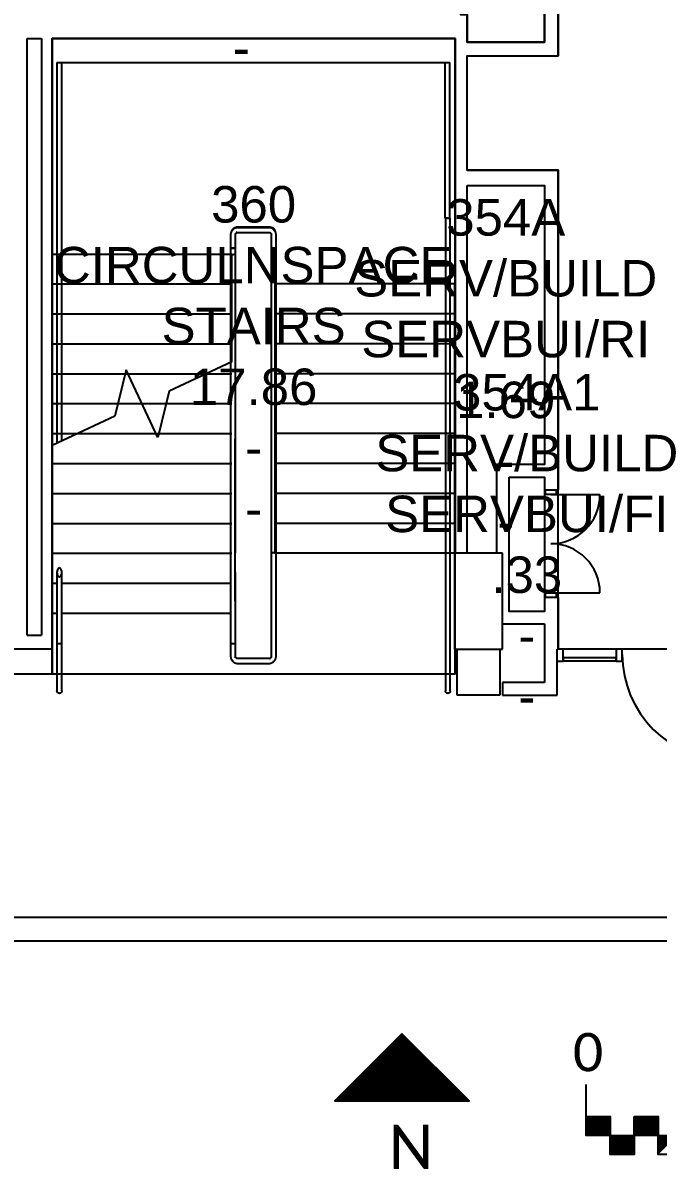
# Model space of a CAD drawing. Extents: x 15525 to 50715, y -3252 to 56414.
# Drawn here: x 35759 to 41064, y -2822 to 6753 of the extents above; entities that cross this region are included whole.
import ezdxf

# ---------------------------------------------------------------- set-up
doc = ezdxf.new("R2010")
doc.units = 0
doc.header["$MEASUREMENT"] = 0
for name, color, linetype in [('A-Column__Concrete', 7, 'CONTINUOUS'), ('A-Door', 252, 'CONTINUOUS'), ('A-Scale-North', 7, 'CONTINUOUS'), ('A-Stairs', 7, 'CONTINUOUS'), ('A-Wall__Brick', 7, 'CONTINUOUS'), ('A-Wall__Stud', 252, 'CONTINUOUS'), ('A-Window', 7, 'CONTINUOUS'), ('RM$', 7, 'CONTINUOUS'), ('RM$TXT', 4, 'CONTINUOUS')]:
    doc.layers.add(name, color=color, linetype=linetype)
doc.styles.add('Arial', font='arial.ttf')
doc.styles.add('ROMANT', font='ROMANS')

# ---------------------------------------------------------------- blocks, each defined once
blk = doc.blocks.new('A$C0be1a1f3')
at = {"layer": 'A-Scale-North'}
for p, q in [((0, -425.1), (0, 0)), ((0, -271.3), (5.3, -266)), ((0, -283.6), (17.7, -266)), ((0, -296), (30.1, -266)), ((0, -308.4), (42.4, -266)), ((0, -320.8), (54.8, -266)), ((0, -333.1), (67.2, -266)), ((0, -345.5), (79.6, -266)), ((0, -357.9), (91.9, -266)), ((0, -370.3), (104.3, -266)), ((0, -382.6), (116.7, -266)), ((0, -395), (129.1, -266)), ((0, -407.4), (141.4, -266)), ((0, -419.8), (153.8, -266)), ((7.1, -425.1), (166.2, -266)), ((19.4, -425.1), (178.6, -266)), ((31.8, -425.1), (190.9, -266)), ((44.2, -425.1), (200, -269.3)), ((56.6, -425.1), (200, -281.6)), ((400, -267.3), (401.3, -266)), ((400, -279.6), (413.7, -266)), ((400, -292), (426, -266)), ((400, -304.4), (438.4, -266)), ((400, -316.8), (450.8, -266)), ((400, -329.1), (463.2, -266)), ((400, -341.5), (475.5, -266)), ((400, -353.9), (487.9, -266)), ((400, -366.2), (500.3, -266)), ((400, -378.6), (512.7, -266)), ((400, -391), (525, -266)), ((400, -403.4), (537.4, -266)), ((400, -415.7), (549.8, -266)), ((403, -425.1), (562.2, -266)), ((415.4, -425.1), (574.5, -266)), ((427.8, -425.1), (586.9, -266)), ((440.2, -425.1), (599.3, -266)), ((452.5, -425.1), (600, -277.6)), ((68.9, -425.1), (200, -294)), ((81.3, -425.1), (200, -306.4)), ((93.7, -425.1), (200, -318.8)), ((106.1, -425.1), (200, -331.1)), ((118.4, -425.1), (200, -343.5)), ((130.8, -425.1), (200, -355.9)), ((143.2, -425.1), (200, -368.3)), ((155.6, -425.1), (200, -380.6)), ((464.9, -425.1), (600, -290)), ((477.3, -425.1), (600, -302.4)), ((489.7, -425.1), (600, -314.7)), ((502, -425.1), (600, -327.1)), ((514.4, -425.1), (600, -339.5)), ((526.8, -425.1), (600, -351.9)), ((539.2, -425.1), (600, -364.2)), ((551.5, -425.1), (600, -376.6)), ((167.9, -425.1), (200, -393)), ((180.3, -425.1), (200, -405.4)), ((192.7, -425.1), (200, -417.8)), ((200, -430.1), (205, -425.1)), ((200, -442.5), (217.4, -425.1)), ((200, -454.9), (229.8, -425.1)), ((200, -467.3), (242.2, -425.1)), ((200, -479.6), (254.5, -425.1)), ((200, -492), (266.9, -425.1)), ((200, -504.4), (279.3, -425.1)), ((200, -516.8), (291.7, -425.1)), ((200, -529.1), (304, -425.1)), ((200, -541.5), (316.4, -425.1)), ((200, -553.9), (328.8, -425.1)), ((200, -566.2), (341.2, -425.1)), ((200, -578.6), (353.5, -425.1)), ((206.8, -584.2), (365.9, -425.1)), ((219.2, -584.2), (378.3, -425.1)), ((231.5, -584.2), (390.7, -425.1)), ((243.9, -584.2), (400, -428.1)), ((256.3, -584.2), (400, -440.5)), ((268.7, -584.2), (400, -452.9)), ((281, -584.2), (400, -465.2)), ((293.4, -584.2), (400, -477.6)), ((563.9, -425.1), (600, -389)), ((576.3, -425.1), (600, -401.4)), ((588.7, -425.1), (600, -413.7)), ((600, -426.1), (601, -425.1)), ((600, -438.5), (613.4, -425.1)), ((600, -450.9), (625.8, -425.1)), ((600, -463.2), (638.2, -425.1)), ((600, -475.6), (650.5, -425.1)), ((600, -488), (662.9, -425.1)), ((600, -500.4), (675.3, -425.1)), ((600, -512.7), (687.6, -425.1)), ((600, -525.1), (700, -425.1)), ((600, -537.5), (712.4, -425.1)), ((600, -549.9), (724.8, -425.1)), ((600, -562.2), (737.1, -425.1)), ((600, -574.6), (749.5, -425.1)), ((305.8, -584.2), (400, -490)), ((318.2, -584.2), (400, -502.4)), ((330.5, -584.2), (400, -514.7)), ((342.9, -584.2), (400, -527.1)), ((355.3, -584.2), (400, -539.5)), ((367.7, -584.2), (400, -551.9)), ((380, -584.2), (400, -564.2)), ((392.4, -584.2), (400, -576.6))]:
    blk.add_line(p, q, dxfattribs=at)
for points in [[(0, -266), (200, -266), (200, -425.1), (0, -425.1)], [(400, -266), (600, -266), (600, -425.1), (400, -425.1)], [(200, -425.1), (400, -425.1), (400, -584.2), (200, -584.2)], [(600, -425.1), (800, -425.1), (800, -584.2), (600, -584.2)]]:
    blk.add_lwpolyline(points, close=True, dxfattribs=at)
blk = doc.blocks.new('A$C40C96BB1')
at = {"layer": 'A-Scale-North'}
for p, q in [((6.4, 0), (563.4, 557)), ((13.4, 0), (566.9, 553.5)), ((20.5, 0), (570.4, 549.9)), ((27.6, 0), (574, 546.4)), ((34.7, 0), (577.5, 542.9)), ((41.7, 0), (581.1, 539.3)), ((48.8, 0), (584.6, 535.8)), ((55.9, 0), (588.1, 532.3)), ((62.9, 0), (591.7, 528.7)), ((70, 0), (595.2, 525.2)), ((77.1, 0), (598.7, 521.7)), ((84.2, 0), (602.3, 518.1)), ((91.2, 0), (605.8, 514.6)), ((98.3, 0), (609.4, 511.1)), ((105.4, 0), (612.9, 507.5)), ((112.4, 0), (616.4, 504)), ((119.5, 0), (620, 500.5)), ((126.6, 0), (623.5, 496.9)), ((133.7, 0), (627.1, 493.4)), ((140.7, 0), (630.6, 489.9)), ((147.8, 0), (634.1, 486.3)), ((154.9, 0), (637.7, 482.8)), ((161.9, 0), (641.2, 479.3)), ((357, 357.7), (559.8, 560.5)), ((169, 0), (644.8, 475.7)), ((176.1, 0), (648.3, 472.2)), ((183.1, 0), (651.8, 468.7)), ((190.2, 0), (655.4, 465.2)), ((197.3, 0), (658.9, 461.6)), ((204.4, 0), (662.4, 458.1)), ((211.4, 0), (666, 454.6)), ((218.5, 0), (669.5, 451)), ((225.6, 0), (673.1, 447.5)), ((232.6, 0), (676.6, 444)), ((239.7, 0), (680.1, 440.4)), ((246.8, 0), (683.7, 436.9)), ((253.9, 0), (687.2, 433.4)), ((260.9, 0), (690.8, 429.8)), ((268, 0), (694.3, 426.3)), ((275.1, 0), (697.8, 422.8)), ((282.1, 0), (701.4, 419.2)), ((289.2, 0), (704.9, 415.7)), ((296.3, 0), (708.5, 412.2)), ((303.4, 0), (712, 408.6)), ((310.4, 0), (715.5, 405.1)), ((317.5, 0), (719.1, 401.6)), ((324.6, 0), (722.6, 398)), ((331.6, 0), (726.1, 394.5)), ((338.7, 0), (729.7, 391)), ((345.8, 0), (733.2, 387.4)), ((352.9, 0), (736.8, 383.9)), ((359.9, 0), (740.3, 380.4)), ((367, 0), (743.8, 376.8)), ((374.1, 0), (747.4, 373.3)), ((381.1, 0), (750.9, 369.8)), ((388.2, 0), (754.5, 366.3)), ((395.3, 0), (758, 362.7)), ((402.4, 0), (761.5, 359.2)), ((409.4, 0), (765.1, 355.7)), ((416.5, 0), (768.6, 352.1)), ((423.6, 0), (772.2, 348.6)), ((430.6, 0), (775.7, 345.1)), ((437.7, 0), (779.2, 341.5)), ((444.8, 0), (782.8, 338)), ((451.8, 0), (786.3, 334.5)), ((458.9, 0), (789.9, 330.9)), ((466, 0), (793.4, 327.4)), ((473.1, 0), (796.9, 323.9)), ((480.1, 0), (800.5, 320.3)), ((487.2, 0), (804, 316.8)), ((494.3, 0), (807.5, 313.3)), ((501.3, 0), (811.1, 309.7)), ((508.4, 0), (814.6, 306.2)), ((515.5, 0), (818.2, 302.7)), ((522.6, 0), (821.7, 299.1)), ((529.6, 0), (825.2, 295.6)), ((536.7, 0), (828.8, 292.1)), ((543.8, 0), (832.3, 288.5)), ((550.8, 0), (835.9, 285)), ((557.9, 0), (839.4, 281.5)), ((565, 0), (842.9, 278)), ((572.1, 0), (846.5, 274.4)), ((579.1, 0), (850, 270.9)), ((586.2, 0), (853.6, 267.4)), ((593.3, 0), (857.1, 263.8)), ((600.3, 0), (860.6, 260.3)), ((607.4, 0), (864.2, 256.8)), ((614.5, 0), (867.7, 253.2)), ((621.6, 0), (871.2, 249.7)), ((628.6, 0), (874.8, 246.2)), ((635.7, 0), (878.3, 242.6)), ((642.8, 0), (881.9, 239.1)), ((649.8, 0), (885.4, 235.6)), ((656.9, 0), (888.9, 232)), ((664, 0), (892.5, 228.5)), ((671.1, 0), (896, 225)), ((678.1, 0), (899.6, 221.4)), ((685.2, 0), (903.1, 217.9)), ((692.3, 0), (906.6, 214.4)), ((699.3, 0), (910.2, 210.8)), ((706.4, 0), (913.7, 207.3)), ((713.5, 0), (917.3, 203.8)), ((720.5, 0), (920.8, 200.2)), ((727.6, 0), (924.3, 196.7)), ((734.7, 0), (927.9, 193.2)), ((741.8, 0), (931.4, 189.6)), ((748.8, 0), (935, 186.1)), ((755.9, 0), (938.5, 182.6)), ((763, 0), (942, 179.1)), ((770, 0), (945.6, 175.5)), ((777.1, 0), (949.1, 172)), ((784.2, 0), (952.6, 168.5)), ((791.3, 0), (956.2, 164.9)), ((798.3, 0), (959.7, 161.4)), ((805.4, 0), (963.3, 157.9)), ((812.5, 0), (966.8, 154.3)), ((819.5, 0), (970.3, 150.8)), ((826.6, 0), (973.9, 147.3)), ((833.7, 0), (977.4, 143.7)), ((840.8, 0), (981, 140.2)), ((847.8, 0), (984.5, 136.7)), ((854.9, 0), (988, 133.1)), ((862, 0), (991.6, 129.6)), ((869, 0), (995.1, 126.1)), ((876.1, 0), (998.7, 122.5)), ((883.2, 0), (1002.2, 119)), ((890.3, 0), (1005.7, 115.5)), ((897.3, 0), (1009.3, 111.9)), ((904.4, 0), (1012.8, 108.4)), ((911.5, 0), (1016.3, 104.9)), ((918.5, 0), (1019.9, 101.3)), ((925.6, 0), (1023.4, 97.8)), ((932.7, 0), (1027, 94.3)), ((939.8, 0), (1030.5, 90.8)), ((946.8, 0), (1034, 87.2)), ((953.9, 0), (1037.6, 83.7)), ((961, 0), (1041.1, 80.2)), ((968, 0), (1044.7, 76.6)), ((975.1, 0), (1048.2, 73.1)), ((982.2, 0), (1051.7, 69.6)), ((989.2, 0), (1055.3, 66)), ((996.3, 0), (1058.8, 62.5)), ((1003.4, 0), (1062.4, 59)), ((1010.5, 0), (1065.9, 55.4)), ((1017.5, 0), (1069.4, 51.9)), ((1024.6, 0), (1073, 48.4)), ((1031.7, 0), (1076.5, 44.8)), ((1038.7, 0), (1080, 41.3)), ((1045.8, 0), (1083.6, 37.8)), ((1052.9, 0), (1087.1, 34.2)), ((1060, 0), (1090.7, 30.7)), ((1067, 0), (1094.2, 27.2)), ((1074.1, 0), (1097.7, 23.6)), ((1081.2, 0), (1101.3, 20.1)), ((1088.2, 0), (1104.8, 16.6)), ((1095.3, 0), (1108.4, 13)), ((1102.4, 0), (1111.9, 9.5)), ((1109.5, 0), (1115.4, 6)), ((1116.5, 0), (1119, 2.4))]:
    blk.add_line(p, q, dxfattribs=at)
at = {"layer": 'A-Scale-North', "flags": 128}
blk.add_lwpolyline([(559.6, 560.7), (0, 0), (560.7, 0), (1121.4, 0)], close=True, dxfattribs=at)

msp = doc.modelspace()

# ---------------------------------------------------------------- linework, layer by layer
at = {"layer": 'A-Column__Concrete'}
for p, q in [((39763.6, 2322.1), (39363.6, 2322.1)), ((39363.6, 2322.1), (39363.6, 1522.1)), ((39763.6, 1522.1), (39763.6, 2322.1)), ((39363.6, 1522.1), (39763.6, 1522.1)), ((39744.1, 1519.6), (39383.1, 1519.6)), ((39383.1, 1519.6), (39383.1, 1140.7)), ((39744.1, 1140.7), (39744.1, 1519.6)), ((39383.1, 1140.7), (39744.1, 1140.7))]:
    msp.add_line(p, q, dxfattribs=at)
at = {"layer": 'A-Door'}
for p, q in [((40122.5, 2812.1), (40122.5, 2852.1)), ((40212.5, 2812.1), (40122.5, 2812.1)), ((40168.5, 2812.1), (40578.5, 2812.1)), ((40212.5, 2852.1), (40212.5, 2812.1)), ((40122.5, 1992.1), (40212.5, 1992.1)), ((40122.5, 1952.1), (40122.5, 1992.1)), ((40168.5, 1992.1), (40578.5, 1992.1)), ((40212.5, 1992.1), (40212.5, 1952.1))]:
    msp.add_line(p, q, dxfattribs=at)
at = {"layer": 'A-Door', "color": 252}
for centre, radius, start, end in [((40168.5, 2812.1), 410, 270, 0), ((40168.5, 1992.1), 410, 0, 90), ((41650, 1477.1), 885, 180, 270)]:
    msp.add_arc(centre, radius, start, end, dxfattribs=at)
at = {"layer": 'A-Stairs'}
for p, q in [((36043.6, 6422.1), (36043.6, 5122.1)), ((36043.6, 6422.1), (39323.6, 6422.1)), ((36083.6, 5122.1), (36083.6, 6422.1)), ((39283.6, 6422.1), (39283.6, 5122.1)), ((39323.6, 5122.1), (39323.6, 6422.1)), ((36043.6, 5122.1), (36043.6, 4822.1)), ((36083.6, 4822.1), (36083.6, 5122.1)), ((39306.1, 5122.1), (39283.6, 5122.1)), ((39288.6, 5122.1), (39288.6, 4572.1)), ((39306.1, 5122.1), (39308.6, 5122.1)), ((39308.6, 5122.1), (39328.6, 5122.1)), ((39328.6, 4572.1), (39328.6, 5122.1)), ((37493.6, 4982.1), (37493.6, 4872.1)), ((37533.6, 4872.1), (37533.6, 4982.1)), ((37823.8, 5045), (37543.8, 5045)), ((37813.6, 5042.1), (37553.6, 5042.1)), ((37553.6, 5002.1), (37813.6, 5002.1)), ((37833.6, 4982.1), (37833.6, 4822.1)), ((37873.6, 4822.1), (37873.6, 4982.1)), ((36003.6, 4822.1), (37503.6, 4822.1)), ((36003.6, 3724.3), (36003.6, 4822.1)), ((36003.6, 4822.1), (37503.6, 4822.1)), ((36013.6, 4822.1), (36043.6, 4822.1)), ((36013.6, 4822.1), (36043.6, 4822.1)), ((36043.6, 4822.1), (36043.6, 3241)), ((36083.6, 4822.1), (37493.6, 4822.1)), ((36083.6, 4822.1), (37493.6, 4822.1)), ((36083.6, 3259.7), (36083.6, 4822.1)), ((37493.6, 4872.1), (37493.6, 4822.1)), ((37493.6, 4872.1), (37513.6, 4872.1)), ((37533.6, 4872.1), (37493.6, 4872.1)), ((37493.6, 4822.1), (37493.6, 3917.2)), ((37503.6, 3921.9), (37503.6, 4822.1)), ((37513.6, 4872.1), (37533.6, 4872.1)), ((37533.6, 4822.1), (37533.6, 4872.1)), ((37533.6, 2326.1), (37533.6, 4822.1)), ((37873.6, 4822.1), (37833.6, 4822.1)), ((37833.6, 4822.1), (37833.6, 4572.1)), ((37833.6, 4822.1), (37853.6, 4822.1)), ((37853.6, 4822.1), (37873.6, 4822.1)), ((37863.6, 4822.1), (37863.6, 4572.1)), ((37873.6, 4572.1), (37873.6, 4822.1)), ((36003.6, 4572.1), (37503.6, 4572.1)), ((36003.6, 4572.1), (37503.6, 4572.1)), ((36013.6, 4572.1), (36043.7, 4572.1)), ((36013.6, 4572.1), (36043.7, 4572.1)), ((36083.6, 4572.1), (37493.7, 4572.1)), ((36083.6, 4572.1), (37493.7, 4572.1)), ((37833.6, 4572.1), (37833.6, 2322.1)), ((39363.6, 4572.1), (37863.6, 4572.1)), ((37863.6, 4572.1), (37863.6, 2322.1)), ((39288.6, 4572.1), (37873.6, 4572.1)), ((37873.6, 2322.1), (37873.6, 4572.1)), ((39288.6, 4572.1), (39288.6, 2322.1)), ((39363.6, 4572.1), (39328.6, 4572.1)), ((39328.6, 2322.1), (39328.6, 4572.1)), ((39363.6, 4572.1), (39363.6, 2322.1)), ((36003.6, 4322.1), (37503.6, 4322.1)), ((36003.6, 4322.1), (37503.6, 4322.1)), ((36013.6, 4322.1), (36043.7, 4322.1)), ((36013.6, 4322.1), (36043.7, 4322.1)), ((36083.5, 4322.1), (37493.7, 4322.1)), ((36083.5, 4322.1), (37493.7, 4322.1)), ((39363.6, 4322.1), (37863.6, 4322.1)), ((39363.6, 4322.1), (37863.6, 4322.1)), ((39288.6, 4322.1), (37873.6, 4322.1)), ((39288.6, 4322.1), (37873.6, 4322.1)), ((39363.6, 4322.1), (39328.6, 4322.1)), ((39363.6, 4322.1), (39328.6, 4322.1)), ((36003.6, 4072.1), (37503.6, 4072.1)), ((36003.6, 4072.1), (37503.6, 4072.1)), ((36013.6, 4072.1), (36043.8, 4072.1)), ((36013.6, 4072.1), (36043.8, 4072.1)), ((36083.5, 4072.1), (37493.8, 4072.1)), ((36083.5, 4072.1), (37493.8, 4072.1)), ((39363.6, 4072.1), (37863.6, 4072.1)), ((39363.6, 4072.1), (37863.6, 4072.1)), ((39288.6, 4072.1), (37873.6, 4072.1)), ((39288.6, 4072.1), (37873.6, 4072.1)), ((39363.6, 4072.1), (39328.6, 4072.1)), ((39363.6, 4072.1), (39328.6, 4072.1)), ((36621.5, 3855.3), (36527, 3466.5)), ((36885.7, 3288.9), (36621.5, 3855.3)), ((37503.6, 3921.9), (36980.2, 3677.8)), ((37493.6, 3917.2), (37493.6, 1572.1)), ((36003.6, 3822.1), (36613.5, 3822.1)), ((36003.6, 3822.1), (36613.5, 3822.1)), ((36013.6, 3822.1), (36043.8, 3822.1)), ((36013.6, 3822.1), (36043.8, 3822.1)), ((36083.4, 3822.1), (36613.5, 3822.1)), ((36083.4, 3822.1), (36613.5, 3822.1)), ((36613.5, 3822.1), (36637, 3822.1)), ((36613.5, 3822.1), (36637, 3822.1)), ((36637, 3822.1), (37289.7, 3822.1)), ((36637, 3822.1), (37289.7, 3822.1)), ((36637, 3822.1), (37289.7, 3822.1)), ((36637, 3822.1), (37289.7, 3822.1)), ((37289.7, 3822.1), (37503.6, 3822.1)), ((37289.7, 3822.1), (37503.6, 3822.1)), ((39363.6, 3822.1), (37863.6, 3822.1)), ((39363.6, 3822.1), (37863.6, 3822.1)), ((39289.3, 3822.1), (37872.9, 3822.1)), ((39289.3, 3822.1), (37872.9, 3822.1)), ((39363.6, 3822.1), (39327.9, 3822.1)), ((39363.6, 3822.1), (39327.9, 3822.1)), ((36980.2, 3677.8), (36885.7, 3288.9)), ((36003.6, 3572.1), (36552.7, 3572.1)), ((36003.6, 3572.1), (36552.7, 3572.1)), ((36013.6, 3572.1), (36044.3, 3572.1)), ((36013.6, 3572.1), (36044.3, 3572.1)), ((36082.9, 3572.1), (36552.7, 3572.1)), ((36082.9, 3572.1), (36552.7, 3572.1)), ((36552.7, 3572.1), (36753.6, 3572.1)), ((36552.7, 3572.1), (36753.6, 3572.1)), ((36753.6, 3572.1), (36954.5, 3572.1)), ((36753.6, 3572.1), (36954.5, 3572.1)), ((36753.6, 3572.1), (36954.5, 3572.1)), ((36753.6, 3572.1), (36954.5, 3572.1)), ((36954.5, 3572.1), (37503.6, 3572.1)), ((36954.5, 3572.1), (37503.6, 3572.1)), ((39363.6, 3572.1), (37863.6, 3572.1)), ((39363.6, 3572.1), (37863.6, 3572.1)), ((39289.3, 3572.1), (37872.9, 3572.1)), ((39289.3, 3572.1), (37872.9, 3572.1)), ((39363.6, 3572.1), (39327.9, 3572.1)), ((39363.6, 3572.1), (39327.9, 3572.1)), ((36527, 3466.5), (36003.6, 3222.4)), ((36003.6, 3322.1), (36217.5, 3322.1)), ((36003.6, 3322.1), (36217.5, 3322.1)), ((36013.6, 3322.1), (36044.3, 3322.1)), ((36013.6, 3322.1), (36044.3, 3322.1)), ((36082.9, 3322.1), (36217.5, 3322.1)), ((36082.9, 3322.1), (36217.5, 3322.1)), ((36217.5, 3322.1), (36870.2, 3322.1)), ((36217.5, 3322.1), (36870.2, 3322.1)), ((36870.2, 3322.1), (36893.8, 3322.1)), ((36870.2, 3322.1), (36893.8, 3322.1)), ((36870.2, 3322.1), (36893.8, 3322.1)), ((36870.2, 3322.1), (36893.8, 3322.1)), ((36893.8, 3322.1), (37503.6, 3322.1)), ((36893.8, 3322.1), (37503.6, 3322.1)), ((37528.8, 3277.9), (37528.8, 1922.1)), ((39363.6, 3322.1), (37863.6, 3322.1)), ((39363.6, 3322.1), (37863.6, 3322.1)), ((39289.3, 3322.1), (37872.9, 3322.1)), ((39289.3, 3322.1), (37872.9, 3322.1)), ((39363.6, 3322.1), (39327.9, 3322.1)), ((39363.6, 3322.1), (39327.9, 3322.1)), ((36003.6, 3072.1), (37503.6, 3072.1)), ((36003.6, 3072.1), (37503.6, 3072.1)), ((39363.6, 3072.1), (37863.6, 3072.1)), ((39363.6, 3072.1), (37863.6, 3072.1)), ((39289.3, 3072.1), (37872.9, 3072.1)), ((39289.3, 3072.1), (37872.9, 3072.1)), ((39363.6, 3072.1), (39327.9, 3072.1)), ((39363.6, 3072.1), (39327.9, 3072.1)), ((36003.6, 2822.1), (37503.6, 2822.1)), ((36003.6, 2822.1), (37503.6, 2822.1)), ((39363.6, 2822.1), (37863.6, 2822.1)), ((39363.6, 2822.1), (37863.6, 2822.1)), ((39288.8, 2822.1), (37873.5, 2822.1)), ((39288.8, 2822.1), (37873.5, 2822.1)), ((39363.6, 2822.1), (39328.5, 2822.1)), ((39363.6, 2822.1), (39328.5, 2822.1)), ((36003.6, 2572.1), (37503.6, 2572.1)), ((36003.6, 2572.1), (37503.6, 2572.1)), ((39363.6, 2572.1), (37863.6, 2572.1)), ((39363.6, 2572.1), (37863.6, 2572.1)), ((39288.7, 2572.1), (37873.5, 2572.1)), ((39288.7, 2572.1), (37873.5, 2572.1)), ((39363.6, 2572.1), (39328.5, 2572.1)), ((39363.6, 2572.1), (39328.5, 2572.1)), ((36003.6, 2322.1), (37503.6, 2322.1)), ((36003.6, 2322.1), (37503.6, 2322.1)), ((37833.6, 2322.1), (37833.6, 1522.1)), ((39363.6, 2322.1), (37863.6, 2322.1)), ((39288.6, 2322.1), (37873.6, 2322.1)), ((37873.6, 1522.1), (37873.6, 2322.1)), ((39288.6, 2322.1), (39288.6, 1272.1)), ((39363.6, 2322.1), (39328.6, 2322.1)), ((39328.6, 1272.1), (39328.6, 2322.1)), ((36043.6, 2162), (36043.6, 1572.1)), ((36083.6, 1572.1), (36083.6, 2162)), ((37533.6, 1572.1), (37533.6, 2162)), ((36003.6, 2072.1), (36043.8, 2072.1)), ((36003.6, 2072.1), (36043.8, 2072.1)), ((36083.4, 2072.1), (37493.8, 2072.1)), ((36083.4, 2072.1), (37493.8, 2072.1)), ((36003.6, 1822.1), (36044.3, 1822.1)), ((36003.6, 1822.1), (36044.3, 1822.1)), ((36082.9, 1822.1), (37494.3, 1822.1)), ((36082.9, 1822.1), (37494.3, 1822.1)), ((36043.6, 1572.1), (36043.6, 1272.1)), ((36083.6, 1272.1), (36083.6, 1572.1)), ((37493.6, 1572.1), (37493.6, 1522.1)), ((37533.6, 1522.1), (37533.6, 1572.1)), ((37493.6, 1522.1), (37493.6, 1462.1)), ((37533.6, 1462.1), (37533.6, 1522.1)), ((37813.6, 1442.1), (37553.6, 1442.1)), ((37833.6, 1522.1), (37833.6, 1462.1)), ((37873.6, 1462.1), (37873.6, 1522.1)), ((37553.6, 1402.1), (37813.6, 1402.1)), ((36043.6, 1272.1), (36043.6, 1172.8)), ((36083.6, 1172.8), (36083.6, 1272.1)), ((39288.6, 1272.1), (39288.6, 1172.8)), ((39328.6, 1172.8), (39328.6, 1272.1))]:
    msp.add_line(p, q, dxfattribs=at)
at = {"layer": 'A-Stairs', "flags": 128}
for points in [[(37553.6, 5042.1), (37551.2, 5042.1), (37548.8, 5041.9), (37546.4, 5041.7), (37544.1, 5041.4), (37541.7, 5040.9), (37539.4, 5040.4), (37537, 5039.8), (37534.7, 5039.1), (37532.5, 5038.3), (37530.3, 5037.4), (37528.1, 5036.4), (37525.9, 5035.3), (37523.8, 5034.2), (37521.7, 5033), (37519.7, 5031.6), (37517.8, 5030.2), (37515.9, 5028.8), (37514.1, 5027.2), (37512.3, 5025.6), (37510.6, 5023.9), (37508.9, 5022.2), (37507.4, 5020.4), (37505.9, 5018.5), (37504.5, 5016.5), (37503.1, 5014.5), (37501.9, 5012.5), (37500.7, 5010.4), (37499.6, 5008.3), (37498.6, 5006.1), (37497.7, 5003.9), (37496.9, 5001.6), (37496.1, 4999.3), (37495.5, 4997), (37494.9, 4994.7), (37494.5, 4992.3), (37494.1, 4989.9), (37493.9, 4987.6), (37493.7, 4985.2), (37493.6, 4982.8), (37493.6, 4982.1)], [(37533.6, 4982.1), (37533.6, 4982.9), (37533.7, 4983.7), (37533.8, 4984.5), (37533.9, 4985.3), (37534, 4986.1), (37534.2, 4986.9), (37534.4, 4987.6), (37534.6, 4988.4), (37534.9, 4989.2), (37535.2, 4989.9), (37535.5, 4990.6), (37535.9, 4991.4), (37536.3, 4992.1), (37536.7, 4992.7), (37537.1, 4993.4), (37537.6, 4994.1), (37538.1, 4994.7), (37538.6, 4995.3), (37539.1, 4995.9), (37539.7, 4996.5), (37540.3, 4997), (37540.9, 4997.5), (37541.5, 4998), (37542.1, 4998.5), (37542.8, 4999), (37543.5, 4999.4), (37544.2, 4999.8), (37544.9, 5000.1), (37545.6, 5000.5), (37546.4, 5000.8), (37547.1, 5001), (37547.9, 5001.3), (37548.7, 5001.5), (37549.4, 5001.7), (37550.2, 5001.8), (37551, 5002), (37551.8, 5002), (37552.6, 5002.1), (37553.4, 5002.1), (37553.6, 5002.1)], [(37873.6, 4982.1), (37873.6, 4984.5), (37873.4, 4986.9), (37873.2, 4989.3), (37872.9, 4991.7), (37872.4, 4994), (37871.9, 4996.4), (37871.3, 4998.7), (37870.6, 5001), (37869.8, 5003.3), (37868.9, 5005.5), (37867.9, 5007.7), (37866.8, 5009.8), (37865.7, 5011.9), (37864.5, 5014), (37863.1, 5016), (37861.7, 5018), (37860.3, 5019.8), (37858.7, 5021.7), (37857.1, 5023.5), (37855.4, 5025.2), (37853.7, 5026.8), (37851.8, 5028.4), (37850, 5029.9), (37848, 5031.3), (37846, 5032.6), (37844, 5033.9), (37841.9, 5035), (37839.8, 5036.1), (37837.6, 5037.1), (37835.4, 5038), (37833.1, 5038.9), (37830.8, 5039.6), (37828.5, 5040.2), (37826.2, 5040.8), (37823.8, 5041.2), (37821.4, 5041.6), (37819.1, 5041.9), (37816.7, 5042), (37814.3, 5042.1), (37813.6, 5042.1)], [(37813.6, 5002.1), (37814.4, 5002.1), (37815.2, 5002.1), (37816, 5002), (37816.8, 5001.9), (37817.6, 5001.7), (37818.4, 5001.5), (37819.1, 5001.3), (37819.9, 5001.1), (37820.7, 5000.8), (37821.4, 5000.5), (37822.1, 5000.2), (37822.9, 4999.9), (37823.6, 4999.5), (37824.2, 4999.1), (37824.9, 4998.6), (37825.6, 4998.2), (37826.2, 4997.7), (37826.8, 4997.2), (37827.4, 4996.6), (37828, 4996.1), (37828.5, 4995.5), (37829, 4994.9), (37829.5, 4994.2), (37830, 4993.6), (37830.4, 4992.9), (37830.9, 4992.2), (37831.3, 4991.5), (37831.6, 4990.8), (37832, 4990.1), (37832.3, 4989.4), (37832.5, 4988.6), (37832.8, 4987.9), (37833, 4987.1), (37833.2, 4986.3), (37833.3, 4985.5), (37833.4, 4984.7), (37833.5, 4983.9), (37833.6, 4983.1), (37833.6, 4982.3), (37833.6, 4982.1)], [(36063.6, 2199.6), (36059.9, 2199), (36056.4, 2197.1), (36053.1, 2194), (36050.1, 2189.8), (36047.7, 2184.7), (36045.7, 2178.8), (36044.4, 2172.3), (36043.7, 2165.4), (36043.7, 2158.5), (36044.4, 2151.7), (36045.7, 2145.2), (36047.7, 2139.3), (36050.1, 2134.2), (36053.1, 2130), (36056.4, 2126.9), (36059.9, 2125), (36063.6, 2124.3)], [(36063.6, 2124.3), (36067.3, 2125), (36070.8, 2126.9), (36074.1, 2130), (36077.1, 2134.2), (36079.6, 2139.3), (36081.5, 2145.2), (36082.9, 2151.7), (36083.5, 2158.5), (36083.5, 2165.4), (36082.9, 2172.3), (36081.5, 2178.8), (36079.6, 2184.7), (36077.1, 2189.8), (36074.1, 2194), (36070.8, 2197.1), (36067.3, 2199), (36063.6, 2199.6)], [(37493.6, 1462.1), (37493.7, 1459.7), (37493.8, 1457.3), (37494, 1454.9), (37494.4, 1452.6), (37494.8, 1450.2), (37495.3, 1447.9), (37496, 1445.5), (37496.7, 1443.2), (37497.5, 1441), (37498.4, 1438.8), (37499.3, 1436.6), (37500.4, 1434.4), (37501.5, 1432.3), (37502.8, 1430.3), (37504.1, 1428.2), (37505.5, 1426.3), (37507, 1424.4), (37508.5, 1422.6), (37510.1, 1420.8), (37511.8, 1419.1), (37513.6, 1417.4), (37515.4, 1415.9), (37517.3, 1414.4), (37519.2, 1413), (37521.2, 1411.6), (37523.2, 1410.4), (37525.3, 1409.2), (37527.5, 1408.1), (37529.7, 1407.1), (37531.9, 1406.2), (37534.1, 1405.4), (37536.4, 1404.6), (37538.7, 1404), (37541.1, 1403.4), (37543.4, 1403), (37545.8, 1402.6), (37548.2, 1402.4), (37550.6, 1402.2), (37553, 1402.1), (37553.6, 1402.1)], [(37553.6, 1442.1), (37552.8, 1442.1), (37552, 1442.2), (37551.2, 1442.3), (37550.4, 1442.4), (37549.6, 1442.5), (37548.9, 1442.7), (37548.1, 1442.9), (37547.3, 1443.1), (37546.6, 1443.4), (37545.8, 1443.7), (37545.1, 1444), (37544.4, 1444.4), (37543.7, 1444.8), (37543, 1445.2), (37542.3, 1445.6), (37541.7, 1446.1), (37541, 1446.6), (37540.4, 1447.1), (37539.8, 1447.6), (37539.3, 1448.2), (37538.7, 1448.8), (37538.2, 1449.4), (37537.7, 1450), (37537.2, 1450.7), (37536.8, 1451.3), (37536.4, 1452), (37536, 1452.7), (37535.6, 1453.4), (37535.3, 1454.1), (37535, 1454.9), (37534.7, 1455.6), (37534.5, 1456.4), (37534.2, 1457.2), (37534.1, 1457.9), (37533.9, 1458.7), (37533.8, 1459.5), (37533.7, 1460.3), (37533.6, 1461.1), (37533.6, 1461.9), (37533.6, 1462.1)], [(37813.6, 1402.1), (37816, 1402.2), (37818.4, 1402.3), (37820.8, 1402.6), (37823.2, 1402.9), (37825.5, 1403.3), (37827.9, 1403.8), (37830.2, 1404.5), (37832.5, 1405.2), (37834.8, 1406), (37837, 1406.9), (37839.2, 1407.8), (37841.3, 1408.9), (37843.4, 1410.1), (37845.5, 1411.3), (37847.5, 1412.6), (37849.4, 1414), (37851.3, 1415.5), (37853.2, 1417), (37855, 1418.6), (37856.7, 1420.3), (37858.3, 1422.1), (37859.9, 1423.9), (37861.4, 1425.8), (37862.8, 1427.7), (37864.1, 1429.7), (37865.4, 1431.7), (37866.5, 1433.8), (37867.6, 1436), (37868.6, 1438.2), (37869.5, 1440.4), (37870.4, 1442.6), (37871.1, 1444.9), (37871.7, 1447.2), (37872.3, 1449.6), (37872.7, 1451.9), (37873.1, 1454.3), (37873.4, 1456.7), (37873.5, 1459.1), (37873.6, 1461.5), (37873.6, 1462.1)], [(37833.6, 1462.1), (37833.6, 1461.3), (37833.6, 1460.5), (37833.5, 1459.7), (37833.4, 1458.9), (37833.2, 1458.1), (37833, 1457.4), (37832.8, 1456.6), (37832.6, 1455.8), (37832.3, 1455.1), (37832, 1454.3), (37831.7, 1453.6), (37831.4, 1452.9), (37831, 1452.2), (37830.6, 1451.5), (37830.1, 1450.8), (37829.7, 1450.2), (37829.2, 1449.5), (37828.7, 1448.9), (37828.1, 1448.3), (37827.6, 1447.8), (37827, 1447.2), (37826.4, 1446.7), (37825.7, 1446.2), (37825.1, 1445.7), (37824.4, 1445.3), (37823.7, 1444.9), (37823, 1444.5), (37822.3, 1444.1), (37821.6, 1443.8), (37820.9, 1443.5), (37820.1, 1443.2), (37819.4, 1443), (37818.6, 1442.7), (37817.8, 1442.6), (37817, 1442.4), (37816.2, 1442.3), (37815.4, 1442.2), (37814.6, 1442.1), (37813.8, 1442.1), (37813.6, 1442.1)], [(36043.6, 1272.1), (36043.6, 1268.1), (36043.6, 1264.1), (36043.6, 1260.2), (36043.6, 1256.2), (36043.6, 1252.3), (36043.6, 1248.4), (36043.6, 1244.5), (36043.6, 1240.7), (36043.6, 1236.9), (36043.6, 1233.2), (36043.6, 1229.5), (36043.6, 1225.9), (36043.6, 1222.4), (36043.6, 1219), (36043.6, 1215.7), (36043.6, 1212.4), (36043.6, 1209.2), (36043.6, 1206.2), (36043.6, 1203.2), (36043.6, 1200.4), (36043.6, 1197.7), (36043.6, 1195), (36043.6, 1192.6), (36043.6, 1190.2), (36043.6, 1188), (36043.6, 1185.9), (36043.6, 1183.9), (36043.6, 1182.1), (36043.6, 1180.4), (36043.6, 1178.9), (36043.6, 1177.5), (36043.6, 1176.3), (36043.6, 1175.2), (36043.6, 1174.3), (36043.6, 1173.6), (36043.6, 1173), (36043.6, 1172.5), (36043.6, 1172.3), (36043.6, 1172.1), (36043.6, 1172.1)], [(36083.6, 1172.1), (36083.6, 1172.2), (36083.6, 1172.4), (36083.6, 1172.8), (36083.6, 1173.4), (36083.6, 1174.1), (36083.6, 1175), (36083.6, 1176), (36083.6, 1177.2), (36083.6, 1178.5), (36083.6, 1180), (36083.6, 1181.6), (36083.6, 1183.4), (36083.6, 1185.3), (36083.6, 1187.4), (36083.6, 1189.6), (36083.6, 1191.9), (36083.6, 1194.4), (36083.6, 1196.9), (36083.6, 1199.6), (36083.6, 1202.5), (36083.6, 1205.4), (36083.6, 1208.4), (36083.6, 1211.5), (36083.6, 1214.8), (36083.6, 1218.1), (36083.6, 1221.5), (36083.6, 1225), (36083.6, 1228.6), (36083.6, 1232.2), (36083.6, 1235.9), (36083.6, 1239.6), (36083.6, 1243.4), (36083.6, 1247.3), (36083.6, 1251.2), (36083.6, 1255.1), (36083.6, 1259.1), (36083.6, 1263.1), (36083.6, 1267), (36083.6, 1271), (36083.6, 1272.1)], [(39288.6, 1272.1), (39288.6, 1268.1), (39288.6, 1264.1), (39288.6, 1260.2), (39288.6, 1256.2), (39288.6, 1252.3), (39288.6, 1248.4), (39288.6, 1244.5), (39288.6, 1240.7), (39288.6, 1236.9), (39288.6, 1233.2), (39288.6, 1229.5), (39288.6, 1225.9), (39288.6, 1222.4), (39288.6, 1219), (39288.6, 1215.7), (39288.6, 1212.4), (39288.6, 1209.2), (39288.6, 1206.2), (39288.6, 1203.2), (39288.6, 1200.4), (39288.6, 1197.7), (39288.6, 1195), (39288.6, 1192.6), (39288.6, 1190.2), (39288.6, 1188), (39288.6, 1185.9), (39288.6, 1183.9), (39288.6, 1182.1), (39288.6, 1180.4), (39288.6, 1178.9), (39288.6, 1177.5), (39288.6, 1176.3), (39288.6, 1175.2), (39288.6, 1174.3), (39288.6, 1173.6), (39288.6, 1173), (39288.6, 1172.5), (39288.6, 1172.3), (39288.6, 1172.1), (39288.6, 1172.1)], [(39328.6, 1172.1), (39328.6, 1172.2), (39328.6, 1172.4), (39328.6, 1172.8), (39328.6, 1173.4), (39328.6, 1174.1), (39328.6, 1175), (39328.6, 1176), (39328.6, 1177.2), (39328.6, 1178.5), (39328.6, 1180), (39328.6, 1181.6), (39328.6, 1183.4), (39328.6, 1185.3), (39328.6, 1187.4), (39328.6, 1189.6), (39328.6, 1191.9), (39328.6, 1194.4), (39328.6, 1196.9), (39328.6, 1199.6), (39328.6, 1202.5), (39328.6, 1205.4), (39328.6, 1208.4), (39328.6, 1211.5), (39328.6, 1214.8), (39328.6, 1218.1), (39328.6, 1221.5), (39328.6, 1225), (39328.6, 1228.6), (39328.6, 1232.2), (39328.6, 1235.9), (39328.6, 1239.6), (39328.6, 1243.4), (39328.6, 1247.3), (39328.6, 1251.2), (39328.6, 1255.1), (39328.6, 1259.1), (39328.6, 1263.1), (39328.6, 1267), (39328.6, 1271), (39328.6, 1272.1)], [(36043.6, 1172.1), (36043.6, 1172.2), (36043.6, 1172.4), (36043.6, 1172.8)], [(36063.6, 1152.1), (36062.8, 1152.1), (36062, 1152.2), (36061.2, 1152.3), (36060.4, 1152.4), (36059.6, 1152.5), (36058.9, 1152.7), (36058.1, 1152.9), (36057.3, 1153.1), (36056.6, 1153.4), (36055.8, 1153.7), (36055.1, 1154), (36054.4, 1154.4), (36053.7, 1154.8), (36053, 1155.2), (36052.3, 1155.6), (36051.7, 1156.1), (36051, 1156.6), (36050.4, 1157.1), (36049.8, 1157.6), (36049.3, 1158.2), (36048.7, 1158.8), (36048.2, 1159.4), (36047.7, 1160), (36047.2, 1160.7), (36046.8, 1161.3), (36046.4, 1162), (36046, 1162.7), (36045.6, 1163.4), (36045.3, 1164.1), (36045, 1164.9), (36044.7, 1165.6), (36044.5, 1166.4), (36044.2, 1167.2), (36044.1, 1167.9), (36043.9, 1168.7), (36043.8, 1169.5), (36043.7, 1170.3), (36043.6, 1171.1), (36043.6, 1171.9), (36043.6, 1172.1)], [(36083.6, 1172.1), (36083.6, 1171.3), (36083.6, 1170.5), (36083.5, 1169.7), (36083.4, 1168.9), (36083.2, 1168.1), (36083, 1167.4), (36082.8, 1166.6), (36082.6, 1165.8), (36082.3, 1165.1), (36082, 1164.3), (36081.7, 1163.6), (36081.4, 1162.9), (36081, 1162.2), (36080.6, 1161.5), (36080.1, 1160.8), (36079.7, 1160.2), (36079.2, 1159.5), (36078.7, 1158.9), (36078.1, 1158.3), (36077.6, 1157.8), (36077, 1157.2), (36076.4, 1156.7), (36075.7, 1156.2), (36075.1, 1155.7), (36074.4, 1155.3), (36073.7, 1154.9), (36073, 1154.5), (36072.3, 1154.1), (36071.6, 1153.8), (36070.9, 1153.5), (36070.1, 1153.2), (36069.4, 1153), (36068.6, 1152.7), (36067.8, 1152.6), (36067, 1152.4), (36066.2, 1152.3), (36065.4, 1152.2), (36064.6, 1152.1), (36063.8, 1152.1), (36063.6, 1152.1)], [(36083.6, 1172.8), (36083.6, 1172.4), (36083.6, 1172.2), (36083.6, 1172.1)], [(39288.6, 1172.1), (39288.6, 1172.2), (39288.6, 1172.4), (39288.6, 1172.8)], [(39308.6, 1152.1), (39307.8, 1152.1), (39307, 1152.2), (39306.2, 1152.3), (39305.4, 1152.4), (39304.6, 1152.5), (39303.9, 1152.7), (39303.1, 1152.9), (39302.3, 1153.1), (39301.6, 1153.4), (39300.8, 1153.7), (39300.1, 1154), (39299.4, 1154.4), (39298.7, 1154.8), (39298, 1155.2), (39297.3, 1155.6), (39296.7, 1156.1), (39296, 1156.6), (39295.4, 1157.1), (39294.8, 1157.6), (39294.3, 1158.2), (39293.7, 1158.8), (39293.2, 1159.4), (39292.7, 1160), (39292.2, 1160.7), (39291.8, 1161.3), (39291.4, 1162), (39291, 1162.7), (39290.6, 1163.4), (39290.3, 1164.1), (39290, 1164.9), (39289.7, 1165.6), (39289.5, 1166.4), (39289.2, 1167.2), (39289.1, 1167.9), (39288.9, 1168.7), (39288.8, 1169.5), (39288.7, 1170.3), (39288.6, 1171.1), (39288.6, 1171.9), (39288.6, 1172.1)], [(39328.6, 1172.1), (39328.6, 1171.3), (39328.6, 1170.5), (39328.5, 1169.7), (39328.4, 1168.9), (39328.2, 1168.1), (39328, 1167.4), (39327.8, 1166.6), (39327.6, 1165.8), (39327.3, 1165.1), (39327, 1164.3), (39326.7, 1163.6), (39326.4, 1162.9), (39326, 1162.2), (39325.6, 1161.5), (39325.1, 1160.8), (39324.7, 1160.2), (39324.2, 1159.5), (39323.7, 1158.9), (39323.1, 1158.3), (39322.6, 1157.8), (39322, 1157.2), (39321.4, 1156.7), (39320.7, 1156.2), (39320.1, 1155.7), (39319.4, 1155.3), (39318.7, 1154.9), (39318, 1154.5), (39317.3, 1154.1), (39316.6, 1153.8), (39315.9, 1153.5), (39315.1, 1153.2), (39314.4, 1153), (39313.6, 1152.7), (39312.8, 1152.6), (39312, 1152.4), (39311.2, 1152.3), (39310.4, 1152.2), (39309.6, 1152.1), (39308.8, 1152.1), (39308.6, 1152.1)], [(39328.6, 1172.8), (39328.6, 1172.4), (39328.6, 1172.2), (39328.6, 1172.1)]]:
    msp.add_lwpolyline(points, dxfattribs=at)
at = {"layer": 'A-Stairs'}
for centre, radius, start, end in [((37543.8, 5000), 45, 90, 172.8227), ((37543.8, 5000), 40, 111.56376, 150), ((37553.6, 4982.1), 25, 106.08797, 111.95359), ((37823.8, 5000), 45, 8.39539, 90), ((37823.8, 5000), 40, 22.38833, 73.69543), ((37813.6, 4982.1), 25, 16.08797, 21.95359), ((37553.6, 1462.1), 25, 196.08797, 201.95359), ((37813.6, 1462.1), 25, 286.08797, 291.95359), ((37543.8, 1452.1), 45, 204.69224, 230.33508), ((37823.8, 1452.1), 45, 291.27608, 323.75094), ((37823.8, 1452.1), 45, 327.18959, 330.76888)]:
    msp.add_arc(centre, radius, start, end, dxfattribs=at)
for points in [[(36063.6, 4816.4), (36060.1, 4816.4), (36054.9, 4816.8), (36049.3, 4818), (36046.1, 4819.2), (36044.1, 4820.6), (36043.6, 4821.6), (36043.6, 4822.1)], [(37513.6, 4816.4), (37510.1, 4816.4), (37504.9, 4816.8), (37499.3, 4818), (37496.1, 4819.2), (37494.1, 4820.6), (37493.6, 4821.6), (37493.6, 4822.1)], [(39308.6, 4577.9), (39312.1, 4577.9), (39317.3, 4577.5), (39322.9, 4576.2), (39326.1, 4575), (39328.2, 4573.6), (39328.6, 4572.6), (39328.6, 4572.1)], [(37853.6, 2327.9), (37857.1, 2327.9), (37862.3, 2327.5), (37867.9, 2326.2), (37871.1, 2325), (37873.2, 2323.6), (37873.6, 2322.6), (37873.6, 2322.1)], [(36063.6, 1566.4), (36060.1, 1566.4), (36054.9, 1566.8), (36049.3, 1568), (36046.1, 1569.2), (36044.1, 1570.6), (36043.6, 1571.6), (36043.6, 1572.1)], [(37513.6, 1566.4), (37510.1, 1566.4), (37504.9, 1566.8), (37499.3, 1568), (37496.1, 1569.2), (37494.1, 1570.6), (37493.6, 1571.6), (37493.6, 1572.1)]]:
    msp.add_open_spline(points, degree=3, knots=[0, 0, 0, 0, 0.1666667, 0.25, 0.3333333, 0.4166667, 0.5, 0.5, 0.5, 0.5], dxfattribs=at)
for points in [[(36083.6, 4822.1), (36083.6, 4821.6), (36083.2, 4820.6), (36081.1, 4819.2), (36077.9, 4818), (36073.7, 4817.1), (36068.9, 4816.5), (36065.4, 4816.4), (36063.6, 4816.4)], [(37533.6, 4822.1), (37533.6, 4821.6), (37533.2, 4820.6), (37531.1, 4819.2), (37527.9, 4818), (37523.7, 4817.1), (37518.9, 4816.5), (37515.4, 4816.4), (37513.6, 4816.4)], [(39288.6, 4572.1), (39288.6, 4572.6), (39289.1, 4573.6), (39291.1, 4575), (39294.3, 4576.2), (39298.5, 4577.2), (39303.4, 4577.7), (39306.9, 4577.9), (39308.6, 4577.9)], [(37833.6, 2322.1), (37833.6, 2322.6), (37834.1, 2323.6), (37836.1, 2325), (37839.3, 2326.2), (37843.5, 2327.2), (37848.4, 2327.7), (37851.9, 2327.9), (37853.6, 2327.9)], [(36083.6, 1572.1), (36083.6, 1571.6), (36083.2, 1570.6), (36081.1, 1569.2), (36077.9, 1568), (36073.7, 1567.1), (36068.9, 1566.5), (36065.4, 1566.4), (36063.6, 1566.4)], [(37533.6, 1572.1), (37533.6, 1571.6), (37533.2, 1570.6), (37531.1, 1569.2), (37527.9, 1568), (37523.7, 1567.1), (37518.9, 1566.5), (37515.4, 1566.4), (37513.6, 1566.4)]]:
    msp.add_open_spline(points, degree=3, dxfattribs=at)
at = {"layer": 'A-Wall__Brick'}
for p, q in [((40230, 11527.1), (40230, 6477.1)), ((40115, 11422.1), (40115, 6592.1)), ((39468.6, 6592.1), (39468.6, 6822.1)), ((35793.6, 1637.1), (35793.6, 6622.1)), ((35793.6, 6622.1), (35913.6, 6622.1)), ((35913.6, 6622.1), (35913.6, 1637.1)), ((36003.6, 6622.1), (39368.6, 6622.1)), ((36003.6, 1522.1), (36003.6, 6622.1)), ((39368.6, 6622.1), (39368.6, 2322.1)), ((40115, 6592.1), (39468.6, 6592.1)), ((39468.6, 5523.1), (39468.6, 6477.1)), ((39468.6, 6477.1), (40230, 6477.1)), ((39468.6, 5523.1), (40230, 5523.1)), ((40230, 5523.1), (40230, 2852.1)), ((39468.6, 5395.1), (40115, 5395.1)), ((39468.6, 2322.1), (39468.6, 5395.1)), ((40115, 5395.1), (40115, 3064.1)), ((39715, 3064.1), (39715, 2322.1)), ((40115, 3064.1), (39715, 3064.1)), ((39820, 1837.1), (39820, 2959.1)), ((39820, 2959.1), (40115, 2959.1)), ((40115, 2959.1), (40115, 2852.1)), ((40115, 2852.1), (40220, 2852.1)), ((40220, 2852.1), (40230, 2852.1)), ((40220, 1952.1), (40115, 1952.1)), ((40115, 1952.1), (40115, 1837.1)), ((40230, 1952.1), (40220, 1952.1)), ((40230, 1952.1), (40230, 1522.1)), ((40115, 1837.1), (39820, 1837.1)), ((39763.6, 1732.1), (40115, 1732.1)), ((40115, 1732.1), (40115, 1242.2)), ((35793.6, 1637.1), (35913.6, 1637.1)), ((36003.6, 1522.1), (33063.6, 1522.1)), ((36003.6, 1314.1), (36003.6, 1522.1)), ((40220, 1138.2), (40220, 1522.1)), ((40230, 1522.1), (40220, 1522.1)), ((30335.6, 1314.1), (36003.6, 1314.1)), ((40115, 1242.2), (39763.6, 1242.2)), ((39763.6, 1242.2), (39763.6, 1138.2)), ((39763.6, 1138.2), (40220, 1138.2))]:
    msp.add_line(p, q, dxfattribs=at)
at = {"layer": 'A-Wall__Stud'}
for p, q in [((22096.1, -717.9), (50375.8, -717.9)), ((50585.8, -917.9), (21842.1, -917.9))]:
    msp.add_line(p, q, dxfattribs=at)
at = {"layer": 'A-Window'}
for p, q in [((40270, 1522.1), (40220, 1522.1)), ((40270, 1422.1), (40270, 1522.1)), ((40715, 1522.1), (40270, 1522.1)), ((40715, 1449.1), (40270, 1449.1)), ((40270, 1449.1), (40270, 1425.1)), ((40715, 1425.1), (40715, 1449.1)), ((40220, 1422.1), (40270, 1422.1)), ((40270, 1425.1), (40715, 1425.1)), ((40715, 1422.1), (40270, 1422.1))]:
    msp.add_line(p, q, dxfattribs=at)
at = {"layer": 'A-Window', "extrusion": (0, 0, -1)}
for p, q in [((40765, 1522.1), (40715, 1522.1)), ((40715, 1522.1), (40715, 1422.1)), ((40765, 1422.1), (40765, 1522.1)), ((40715, 1422.1), (40765, 1422.1))]:
    msp.add_line(p, q, dxfattribs=at)
at = {"layer": 'RM$', "flags": 128}
for points in [[(32418.6, 13567.1), (39806.6, 13567.1), (39806.6, 14790.2), (41783.6, 14790.2), (41783.6, 1522.1), (40230, 1522.1), (40230, 5523.1), (39468.6, 5523.1), (39468.6, 6477.1), (40230, 6477.1), (40230, 11527.1), (34178.6, 11527.1), (34074.6, 11527.1), (34074.6, 10997.1), (30712.6, 10997.1), (30712.6, 13577.1), (32418.6, 13577.1)], [(40115, 11422.1), (39463.6, 11422.1), (39463.6, 8812.1), (39413.6, 8812.1), (39413.6, 8402.1), (39763.6, 8402.1), (39763.6, 7602.1), (39413.6, 7602.1), (39413.6, 6822.1), (39458.6, 6822.1), (39468.6, 6822.1), (39468.6, 6592.1), (40115, 6592.1)], [(39468.6, 5395.1), (40115, 5395.1), (40115, 3064.1), (39715, 3064.1), (39715, 2322.1), (39468.6, 2322.1)]]:
    msp.add_lwpolyline(points, close=True, dxfattribs=at)
at = {"layer": 'RM$'}
for points in [[(36003.6, 1314.1), (39368.6, 1314.1), (39368.6, 6622.1), (36003.6, 6622.1)], [(39820, 2959.1), (40115, 2959.1), (40115, 1837.1), (39820, 1837.1)]]:
    msp.add_lwpolyline(points, close=True, dxfattribs=at)

# ---------------------------------------------------------------- block references
at = {"layer": 'A-Scale-North'}
for name, p in [('A$C40C96BB1', (38365.2, -2251.8)), ('A$C0be1a1f3', (40464, -2115.8))]:
    msp.add_blockref(name, p, dxfattribs=at)

# ---------------------------------------------------------------- texts
at = {"layer": 'A-Scale-North', "width": 2953.081, "attachment_point": 1, "style": 'ROMANT'}
for s, insert, char_height in [('{\\fCalibri|b0|i0|c0|p34;0}', (40353.1, -1684.6), 320), ('{\\fCalibri|b0|i0|c0|p34;N}', (38814.3, -2451.8), 370)]:
    msp.add_mtext(s, dxfattribs=dict(at, insert=insert, char_height=char_height))
at = {"layer": 'RM$TXT', "char_height": 304.8, "attachment_point": 8, "style": 'Arial'}
for s, insert in [('317^M^JSERV/BUILD^M^JSERVBUI/SE^M^J6.89^M^J-^M^J-^M^J', (37583.1, 6393.5)), ('360^M^JCIRCULNSPACE^M^JSTAIRS^M^J17.86^M^J-^M^J-^M^J', (37686.1, 2544.5)), ('354A^M^JSERV/BUILD^M^JSERVBUI/RI^M^J1.69^M^J-^M^J-^M^J', (39791.8, 2435)), ('354A1^M^JSERV/BUILD^M^JSERVBUI/FI^M^J.33^M^J-^M^J-^M^J', (39967.5, 974.5))]:
    msp.add_mtext(s, dxfattribs=dict(at, insert=insert))

doc.saveas('drawing.dxf')
